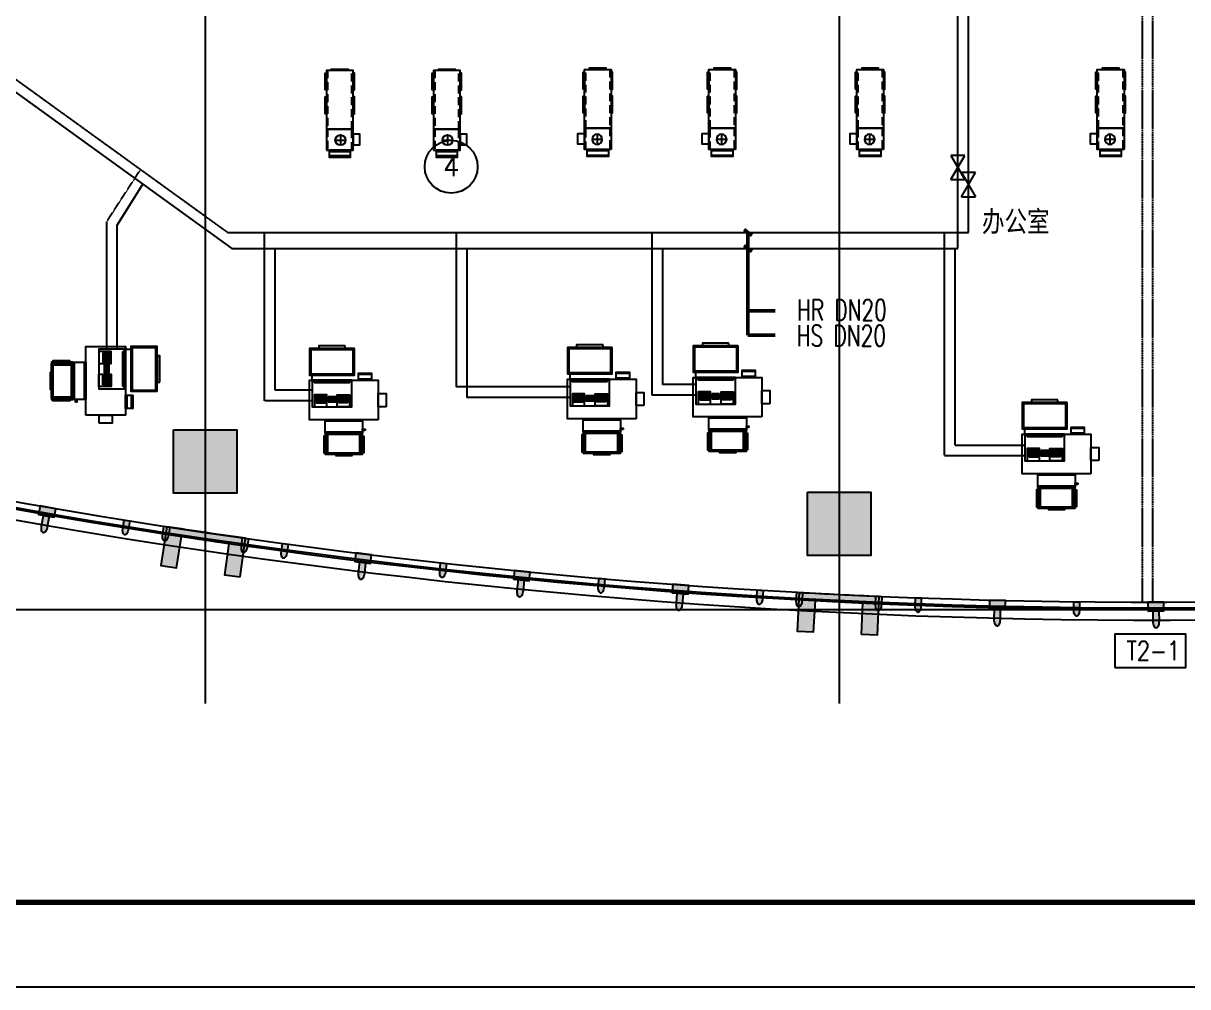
# Model space of a CAD drawing. Header units: inches. Extents: x -10386 to 73614, y -7144 to 52256.
# Drawn here: x 8554 to 30602, y -7144 to 11104 of the extents above; entities that cross this region are included whole.
import ezdxf
from ezdxf.enums import TextEntityAlignment as Align

# ---------------------------------------------------------------- set-up
doc = ezdxf.new("R2010")
doc.units = ezdxf.units.IN
doc.header["$MEASUREMENT"] = 0
for name, pattern in [('C-1205-1217-T2 PLAN$0$DASHDOT1', [0.6, 0.4, -0.1, 0, -0.1]), ('DASH2', [0.6, 0.5, -0.1]), ('DASHED', [0.75, 0.5, -0.25]), ('HIDDEN', [0.375, 0.25, -0.125])]:
    doc.linetypes.add(name, pattern=pattern)
for name, color, linetype, lineweight in [('0M-P-CHH-FIT', 70, 'Continuous', 25), ('暖通-空调-冷凝水管', 140, 'DASH2', 50), ('暖通-空调-热水供水管', 1, 'Continuous', 25), ('暖通-空调-热水回水管', 1, 'DASHED', 25)]:
    doc.layers.add(name, color=color, linetype=linetype, lineweight=lineweight)
for name, color, linetype in [('arch', 8, 'Continuous'), ('TITLE_BLOCK_A1$0$TITLE', 7, 'Continuous'), ('暖-设备-VAV', 6, 'Continuous')]:
    doc.layers.add(name, color=color, linetype=linetype)
doc.layers.add('Viewpoint', color=8, linetype='Continuous', plot=False)
doc.styles.add('C-1205-1217-T2 PLAN$0$ROMANS', font='romans.shx')
doc.styles.add('C-1205-1217-T2 PLAN$0$SA-RS-HZ45', font='sa-rs.shx', dxfattribs={"height": 450, "bigfont": 'sa-hz.shx'})
doc.styles.add('HZF', font='ROMANS2.shx', dxfattribs={"width": 0.7, "bigfont": 'HZDF2.shx'})
doc.styles.add('ROMANS', font='romans.shx')

# ---------------------------------------------------------------- blocks, each defined once
blk = doc.blocks.new('A$C0FBF0051')
at = {"layer": '暖-设备-VAV', "ltscale": 600}
h = blk.add_hatch(dxfattribs=at)
h.set_pattern_fill('ANSI37', color=9, scale=100, style=0)
h.set_pattern_definition([(45, (3695250.5, -605371.5), (-8.838834765, 8.838834765), []), (135, (3695250.5, -605371.5), (-8.838834765, -8.838834765), [])])
h.paths.add_polyline_path([(-555, 1600), (104, 1600), (104, 2000), (-555, 2000)])
h.paths.add_polyline_path([(-529, 1975), (79, 1975), (79, 1625), (-529, 1625)], flags=16)
h = blk.add_hatch(dxfattribs=at)
h.set_pattern_fill('ANSI37', color=9, scale=100, style=0)
h.set_pattern_definition([(45, (3724282.349, -592149.306), (-8.838834765, 8.838834765), []), (135, (3724282.349, -592149.306), (-8.838834765, -8.838834765), [])])
h.paths.add_polyline_path([(-425, 0), (425, 0), (425, 500), (-425, 500)])
h.paths.add_polyline_path([(-400, 25), (400, 25), (400, 475), (-400, 475)], flags=16)
for p, q in [((-555, 1600), (-555, 2000)), ((-555, 2000), (104, 2000)), ((104, 1600), (104, 2000)), ((-529, 1975), (-529, 1625)), ((79, 1975), (-529, 1975)), ((79, 1975), (79, 1625)), ((104, 1600), (-555, 1600)), ((-529, 1625), (79, 1625)), ((375, 600), (375, 500))]:
    blk.add_line(p, q, dxfattribs=at)
at = {"layer": '暖-设备-VAV', "color": 9, "ltscale": 600}
for p, q in [((-131, 1012), (-301, 1012)), ((-131, 996), (-301, 996)), ((-131, 981), (-301, 981)), ((-131, 965), (-301, 965)), ((-131, 950), (-301, 950)), ((-131, 935), (-301, 935)), ((-131, 919), (-301, 919)), ((-101, 971), (-74, 971)), ((-74, 946), (-101, 946)), ((74, 1006), (-74, 1006)), ((-74, 1006), (-74, 911)), ((-74, 981), (74, 981)), ((74, 958), (-74, 958)), ((-74, 936), (74, 936)), ((-74, 911), (74, 911)), ((74, 1006), (74, 911)), ((74, 971), (100, 971)), ((100, 946), (74, 946)), ((131, 1012), (301, 1012)), ((131, 996), (301, 996)), ((131, 981), (301, 981)), ((131, 965), (301, 965)), ((131, 950), (301, 950)), ((131, 935), (301, 935)), ((131, 919), (301, 919))]:
    blk.add_line(p, q, dxfattribs=at)
at = {"layer": '暖-设备-VAV', "ltscale": 600}
for points in [[(-580, 1600), (129, 1600), (129, 2000), (-580, 2000)], [(-555, 1600), (104, 1600), (104, 2000), (-555, 2000)], [(-65, 2025), (-385, 2025), (-385, 2000), (-65, 2000)], [(-580, 1975), (-580, 1655), (-605, 1655), (-605, 1975)], [(-630, 1550), (-580, 1550), (-580, 1525), (-630, 1525)], [(-580, 1600), (129, 1600), (129, 1350), (-580, 1350)], [(-875, 1350), (425, 1350), (425, 600), (-875, 600)], [(-375, 600), (375, 600), (375, 1104), (-375, 1104)], [(-332, 1104), (-101, 1104), (-101, 873), (-332, 873)], [(331, 1104), (100, 1104), (100, 873), (331, 873)], [(-1025, 1100), (-875, 1100), (-875, 850), (-1025, 850)], [(-499, 600), (-499, 464), (-750, 464), (-750, 600)], [(-499, 575), (-750, 575), (-750, 600), (-499, 600)], [(-499, 464), (-750, 464), (-750, 489), (-499, 489)], [(-425, 0), (425, 0), (425, 500), (-425, 500)], [(-400, 25), (400, 25), (400, 475), (-400, 475)], [(-250, -50), (250, -50), (250, 0), (-250, 0)]]:
    blk.add_lwpolyline(points, close=True, dxfattribs=at)
at = {"layer": '暖-设备-VAV', "color": 9, "ltscale": 600}
for points in [[(129, 1975), (129, 1655), (154, 1655), (154, 1975)], [(129, 1575), (-580, 1575), (-580, 1600), (129, 1600)], [(129, 1350), (-580, 1350), (-580, 1375), (129, 1375)], [(-301, 1027), (-131, 1027), (-131, 904), (-301, 904)], [(301, 1027), (131, 1027), (131, 904), (301, 904)], [(375, 600), (-375, 600), (-375, 625), (375, 625)], [(325, 625), (-325, 625), (-325, 650), (325, 650)]]:
    blk.add_lwpolyline(points, close=True, dxfattribs=at)
blk = doc.blocks.new('A$C1B2B0464')
for p, q in [((-193, 266), (-386, 266)), ((-290, 363), (-290, 170))]:
    blk.add_line(p, q)
blk.add_circle((-290, 266), 96.8)
at = {"layer": '暖-设备-VAV', "ltscale": 600}
for points in [[(-616, 77), (-480, 77), (-480, 480), (-616, 480)], [(-480, 532), (-480, 25), (-80, 25), (-80, 532)], [(-80, 532), (-80, 25), (-80, 25), (-80, 532)], [(-80, 532), (-80, 25), (1030, 25), (1030, 532)], [(529, 532), (209, 532), (209, 557), (529, 557)], [(980, 532), (660, 532), (660, 557), (980, 557)], [(1030, 118), (1030, 438), (1055, 438), (1055, 118)], [(-380, 25), (-380, -101), (-180, -101), (-180, 25)], [(529, 25), (209, 25), (209, 0), (529, 0)], [(980, 25), (660, 25), (660, 0), (980, 0)]]:
    blk.add_lwpolyline(points, close=True, dxfattribs=at)
at = {"layer": '暖-设备-VAV', "color": 1, "ltscale": 600}
for points in [[(-591, 77), (-591, 480), (-616, 480), (-616, 77)], [(-480, 77), (-480, 480), (-505, 480), (-505, 77)]]:
    blk.add_lwpolyline(points, close=True, dxfattribs=at)
at = {"layer": '暖-设备-VAV', "color": 1, "linetype": 'HIDDEN', "ltscale": 600}
for points in [[(-480, 507), (-480, 50), (-80, 50), (-80, 507)], [(-80, 507), (-80, 50), (-80, 50), (-80, 507)], [(-80, 507), (-80, 50), (1030, 50), (1030, 507)]]:
    blk.add_lwpolyline(points, close=True, dxfattribs=at)

msp = doc.modelspace()

# ---------------------------------------------------------------- hatches: boundary and pattern name
at = {"layer": 'arch'}
for points in [[(11400, 3402.2), (12600, 3402.2), (12600, 2202.2), (11400, 2202.2)], [(23400, 2221.8), (24600, 2221.8), (24600, 1021.8), (23400, 1021.8)], [(9166.9, 1909.3), (8871.8, 1962.4), (8842.6, 1800), (9137.7, 1746.9)], [(15149.4, 1037.2), (14851.6, 1072.1), (14832.4, 908.3), (15130.1, 873.3)], [(18153.6, 706.7), (17855.9, 741.7), (17836.6, 577.8), (18134.4, 542.8)], [(21153.5, 456.2), (20854.6, 480.3), (20841.4, 315.8), (21140.2, 291.8)], [(27151.2, 173.6), (26851.5, 179.4), (26848.3, 14.5), (27148, 8.6)], [(30147.9, 142.6), (29848.1, 137.5), (29850.9, -27.5), (30150.7, -22.4)]]:
    msp.add_hatch(color=256, dxfattribs=at).paths.add_polyline_path(points)
h = msp.add_hatch(color=256, dxfattribs=at)
edge = h.paths.add_edge_path()
edge.add_arc((8740.7, 1612.5), 272.1, 339.2718, 349.80693, ccw=False)
edge.add_arc((8843.2, 1573.7), 162.6, 325.62783, 339.2718, ccw=False)
edge.add_arc((8904.4, 1531.8), 88.4, 302.50053, 325.62783, ccw=False)
edge.add_arc((8937.5, 1479.9), 26.8, 259.80693, 302.50053, ccw=False)
edge.add_arc((8937.5, 1479.9), 26.8, 217.11333, 259.80693, ccw=False)
edge.add_arc((8986.6, 1517.1), 88.4, 193.98604, 217.11333, ccw=False)
edge.add_arc((9058.6, 1535), 162.6, 180.34207, 193.98604, ccw=False)
edge.add_arc((9168.1, 1535.6), 272.1, 169.80693, 180.34207, ccw=False)
edge.add_line((8900.3, 1583.8), (8940.5, 1807.7))
edge.add_line((8940.5, 1807.7), (9048.8, 1788.2))
edge.add_line((9048.8, 1788.2), (9008.5, 1564.3))
h = msp.add_hatch(color=256, dxfattribs=at)
edge = h.paths.add_edge_path()
edge.add_arc((10278.8, 1571.9), 272.1, -19.95965, -9.42452, ccw=False)
edge.add_arc((10381.8, 1534.5), 162.6, 326.39638, 340.04035, ccw=False)
edge.add_arc((10443.6, 1493.5), 88.4, 303.26908, 326.39638, ccw=False)
edge.add_arc((10477.4, 1442), 26.8, 260.57548, 303.26908, ccw=False)
edge.add_arc((10477.4, 1442), 26.8, 217.88189, 260.57548, ccw=False)
edge.add_arc((10526, 1479.8), 88.4, 194.75459, 217.88189, ccw=False)
edge.add_arc((10597.7, 1498.7), 162.6, 181.11062, 194.75459, ccw=False)
edge.add_arc((10707.3, 1500.8), 272.1, 170.57548, 181.11062, ccw=False)
edge.add_line((10438.8, 1545.4), (10463.8, 1695.8))
edge.add_line((10463.8, 1695.8), (10572.3, 1677.8))
edge.add_line((10572.3, 1677.8), (10547.3, 1527.4))
h = msp.add_hatch(color=256, dxfattribs=at)
edge = h.paths.add_edge_path()
edge.add_line((12658.2, 616.7), (12761.5, 1349.4))
edge.add_arc((30000, 123600), 123460, 261.274579, 261.973673, ccw=False)
edge.add_line((11271.2, 1568.8), (11158.9, 837.4))
edge.add_line((11158.9, 837.4), (11455.5, 791.9))
edge.add_line((11455.5, 791.9), (11546.5, 1385.3))
edge.add_arc((30000, 123600), 123600, 261.413646, 261.834605)
edge.add_line((12445, 1253), (12361.1, 658.5))
edge.add_line((12361.1, 658.5), (12658.2, 616.7))
h = msp.add_hatch(color=256, dxfattribs=at)
edge = h.paths.add_edge_path()
edge.add_arc((11033.4, 1451), 272.1, -19.26056, -8.72542, ccw=False)
edge.add_arc((11136.9, 1414.9), 162.6, 327.09547, 340.73944, ccw=False)
edge.add_arc((11199.1, 1374.6), 88.4, 303.96818, 327.09547, ccw=False)
edge.add_arc((11233.5, 1323.5), 26.8, 261.27458, 303.96818, ccw=False)
edge.add_arc((11233.5, 1323.5), 26.8, 218.58098, 261.27458, ccw=False)
edge.add_arc((11281.7, 1362), 88.4, 195.45369, 218.58098, ccw=False)
edge.add_arc((11353.2, 1381.7), 162.6, 181.80972, 195.45369, ccw=False)
edge.add_arc((11462.7, 1385.2), 272.1, 171.27458, 181.80972, ccw=False)
edge.add_line((11193.7, 1426.5), (11216.8, 1577.2))
edge.add_line((11216.8, 1577.2), (11325.6, 1560.5))
edge.add_line((11325.6, 1560.5), (11302.4, 1409.8))
h = msp.add_hatch(color=256, dxfattribs=at)
edge = h.paths.add_edge_path()
edge.add_arc((12525.2, 1228.7), 272.1, -18.56146, -8.02633, ccw=False)
edge.add_arc((12629.1, 1193.8), 162.6, 327.79457, 341.43854, ccw=False)
edge.add_arc((12691.8, 1154.3), 88.4, 304.66727, 327.79457, ccw=False)
edge.add_arc((12726.9, 1103.7), 26.8, 261.97367, 304.66727, ccw=False)
edge.add_arc((12726.9, 1103.7), 26.8, 219.28008, 261.97367, ccw=False)
edge.add_arc((12774.6, 1142.7), 88.4, 196.15278, 219.28008, ccw=False)
edge.add_arc((12845.8, 1163.3), 162.6, 182.50881, 196.15278, ccw=False)
edge.add_arc((12955.2, 1168.1), 272.1, 171.97367, 182.50881, ccw=False)
edge.add_line((12685.8, 1206.1), (12707.1, 1357.1))
edge.add_line((12707.1, 1357.1), (12816, 1341.7))
edge.add_line((12816, 1341.7), (12794.7, 1190.7))
h = msp.add_hatch(color=256, dxfattribs=at)
edge = h.paths.add_edge_path()
edge.add_arc((13279.2, 1122.1), 272.1, -17.86237, -7.32723, ccw=False)
edge.add_arc((13383.5, 1088.5), 162.6, 328.49366, 342.13763, ccw=False)
edge.add_arc((13446.7, 1049.7), 88.4, 305.36636, 328.49366, ccw=False)
edge.add_arc((13482.4, 999.5), 26.8, 262.67277, 305.36636, ccw=False)
edge.add_arc((13482.4, 999.5), 26.8, 219.97917, 262.67277, ccw=False)
edge.add_arc((13529.6, 1039.1), 88.4, 196.85187, 219.97917, ccw=False)
edge.add_arc((13600.5, 1060.6), 162.6, 183.2079, 196.85187, ccw=False)
edge.add_arc((13710, 1066.7), 272.1, 172.67277, 183.2079, ccw=False)
edge.add_line((13440, 1101.4), (13459.5, 1252.7))
edge.add_line((13459.5, 1252.7), (13568.6, 1238.6))
edge.add_line((13568.6, 1238.6), (13549.1, 1087.4))
h = msp.add_hatch(color=256, dxfattribs=at)
edge = h.paths.add_edge_path()
edge.add_arc((14742.1, 714.9), 272.1, 342.76727, 353.3024, ccw=False)
edge.add_arc((14846.7, 682.4), 162.6, 329.1233, 342.76727, ccw=False)
edge.add_arc((14910.4, 644.4), 88.4, 305.996, 329.1233, ccw=False)
edge.add_arc((14946.6, 594.5), 26.8, 263.3024, 305.996, ccw=False)
edge.add_arc((14946.6, 594.5), 26.8, 220.60881, 263.3024, ccw=False)
edge.add_arc((14993.3, 634.6), 88.4, 197.48151, 220.60881, ccw=False)
edge.add_arc((15064.1, 656.9), 162.6, 183.83754, 197.48151, ccw=False)
edge.add_arc((15173.4, 664.2), 272.1, 173.3024, 183.83754, ccw=False)
edge.add_line((14903.1, 696), (14929.6, 921.9))
edge.add_line((14929.6, 921.9), (15038.9, 909.1))
edge.add_line((15038.9, 909.1), (15012.3, 683.1))
h = msp.add_hatch(color=256, dxfattribs=at)
edge = h.paths.add_edge_path()
edge.add_arc((16279.6, 749.8), 272.1, -16.46418, -5.92904, ccw=False)
edge.add_arc((16384.7, 718.8), 162.6, 329.89185, 343.53582, ccw=False)
edge.add_arc((16448.9, 681.6), 88.4, 306.76455, 329.89185, ccw=False)
edge.add_arc((16485.7, 632.2), 26.8, 264.07096, 306.76455, ccw=False)
edge.add_arc((16485.7, 632.2), 26.8, 221.37736, 264.07096, ccw=False)
edge.add_arc((16532, 672.9), 88.4, 198.25006, 221.37736, ccw=False)
edge.add_arc((16602.4, 696.1), 162.6, 184.60609, 198.25006, ccw=False)
edge.add_arc((16711.6, 704.9), 272.1, 174.07096, 184.60609, ccw=False)
edge.add_line((16440.9, 733.1), (16456.7, 884.7))
edge.add_line((16456.7, 884.7), (16566.1, 873.4))
edge.add_line((16566.1, 873.4), (16550.3, 721.7))
h = msp.add_hatch(color=256, dxfattribs=at)
edge = h.paths.add_edge_path()
edge.add_arc((17746.3, 384.4), 272.1, 342.76727, 353.3024, ccw=False)
edge.add_arc((17851, 351.9), 162.6, 329.1233, 342.76727, ccw=False)
edge.add_arc((17914.6, 313.9), 88.4, 305.996, 329.1233, ccw=False)
edge.add_arc((17950.8, 264.1), 26.8, 263.3024, 305.996, ccw=False)
edge.add_arc((17950.8, 264.1), 26.8, 220.60881, 263.3024, ccw=False)
edge.add_arc((17997.6, 304.2), 88.4, 197.48151, 220.60881, ccw=False)
edge.add_arc((18068.3, 326.4), 162.6, 183.83754, 197.48151, ccw=False)
edge.add_arc((18177.6, 333.8), 272.1, 173.3024, 183.83754, ccw=False)
edge.add_line((17907.3, 365.5), (17933.9, 591.4))
edge.add_line((17933.9, 591.4), (18043.1, 578.6))
edge.add_line((18043.1, 578.6), (18016.6, 352.7))
h = msp.add_hatch(color=256, dxfattribs=at)
edge = h.paths.add_edge_path()
edge.add_arc((19279.9, 454.4), 272.1, -15.76509, -5.22995, ccw=False)
edge.add_arc((19385.3, 424.6), 162.6, 330.59094, 344.23491, ccw=False)
edge.add_arc((19449.9, 388.2), 88.4, 307.46365, 330.59094, ccw=False)
edge.add_arc((19487.4, 339.3), 26.8, 264.77005, 307.46365, ccw=False)
edge.add_arc((19487.4, 339.3), 26.8, 222.07645, 264.77005, ccw=False)
edge.add_arc((19533.1, 380.6), 88.4, 198.94916, 222.07645, ccw=False)
edge.add_arc((19603.3, 404.7), 162.6, 185.30519, 198.94916, ccw=False)
edge.add_arc((19712.4, 414.8), 272.1, 174.77005, 185.30519, ccw=False)
edge.add_line((19441.4, 439.6), (19455.3, 591.5))
edge.add_line((19455.3, 591.5), (19564.8, 581.4))
edge.add_line((19564.8, 581.4), (19550.9, 429.6))
h = msp.add_hatch(color=256, dxfattribs=at)
edge = h.paths.add_edge_path()
edge.add_arc((20758.2, 119.3), 272.1, 344.86455, 355.39969, ccw=False)
edge.add_arc((20864, 90.7), 162.6, 331.22058, 344.86455, ccw=False)
edge.add_arc((20929, 55), 88.4, 308.09328, 331.22058, ccw=False)
edge.add_arc((20967, 6.5), 26.8, 265.39969, 308.09328, ccw=False)
edge.add_arc((20967, 6.5), 26.8, 222.70609, 265.39969, ccw=False)
edge.add_arc((21012.3, 48.3), 88.4, 199.57879, 222.70609, ccw=False)
edge.add_arc((21082.1, 73.1), 162.6, 185.93482, 199.57879, ccw=False)
edge.add_arc((21191.1, 84.4), 272.1, 175.39969, 185.93482, ccw=False)
edge.add_line((20919.8, 106.3), (20938.1, 333))
edge.add_line((20938.1, 333), (21047.7, 324.2))
edge.add_line((21047.7, 324.2), (21029.5, 97.4))
h = msp.add_hatch(color=256, dxfattribs=at)
edge = h.paths.add_edge_path()
edge.add_arc((22280.5, 229.9), 272.1, -14.3669, -3.83176, ccw=False)
edge.add_arc((22386.7, 202.7), 162.6, 331.98913, 345.6331, ccw=False)
edge.add_arc((22452.1, 167.9), 88.4, 308.86184, 331.98913, ccw=False)
edge.add_arc((22490.8, 119.9), 26.8, 266.16824, 308.86184, ccw=False)
edge.add_arc((22490.8, 119.9), 26.8, 223.47464, 266.16824, ccw=False)
edge.add_arc((22535.5, 162.3), 88.4, 200.34735, 223.47464, ccw=False)
edge.add_arc((22605, 188.1), 162.6, 186.70338, 200.34735, ccw=False)
edge.add_arc((22713.8, 200.9), 272.1, 176.16824, 186.70338, ccw=False)
edge.add_line((22442.3, 219.1), (22452.5, 371.2))
edge.add_line((22452.5, 371.2), (22562.2, 363.9))
edge.add_line((22562.2, 363.9), (22552, 211.7))
h = msp.add_hatch(color=256, dxfattribs=at)
edge = h.paths.add_edge_path()
edge.add_arc((23028, 184.1), 272.1, -13.6678, -3.13267, ccw=False)
edge.add_arc((23134.5, 158.2), 162.6, 332.68823, 346.3322, ccw=False)
edge.add_arc((23200.3, 124.2), 88.4, 309.56093, 332.68823, ccw=False)
edge.add_arc((23239.6, 76.7), 26.8, 266.86733, 309.56093, ccw=False)
edge.add_arc((23239.6, 76.7), 26.8, 224.17374, 266.86733, ccw=False)
edge.add_arc((23283.8, 119.6), 88.4, 201.04644, 224.17374, ccw=False)
edge.add_arc((23353, 146.2), 162.6, 187.40247, 201.04644, ccw=False)
edge.add_arc((23461.6, 160.4), 272.1, 176.86733, 187.40247, ccw=False)
edge.add_line((23189.9, 175.2), (23198.2, 327.5))
edge.add_line((23198.2, 327.5), (23308.1, 321.5))
edge.add_line((23308.1, 321.5), (23299.7, 169.2))
h = msp.add_hatch(color=256, dxfattribs=at)
edge = h.paths.add_edge_path()
edge.add_line((24423, -475.1), (24448.5, 124.7))
edge.add_arc((30000, 123600), 123600, 267.0064, 267.425702, ccw=False)
edge.add_line((23545.1, 168.7), (23512.3, -430.8))
edge.add_line((23512.3, -430.8), (23212.7, -414.4))
edge.add_line((23212.7, -414.4), (23253.1, 324.5))
edge.add_arc((30000, 123600), 123460, 266.867333, 267.56477)
edge.add_line((24754.2, 251.5), (24722.7, -487.8))
edge.add_line((24722.7, -487.8), (24423, -475.1))
h = msp.add_hatch(color=256, dxfattribs=at)
edge = h.paths.add_edge_path()
edge.add_arc((24530.8, 108.4), 272.1, -12.97037, -2.43523, ccw=False)
edge.add_arc((24637.5, 83.8), 162.6, 333.38566, 347.02963, ccw=False)
edge.add_arc((24703.8, 50.6), 88.4, 310.25837, 333.38566, ccw=False)
edge.add_arc((24743.6, 3.5), 26.8, 267.56477, 310.25837, ccw=False)
edge.add_arc((24743.6, 3.5), 26.8, 224.87117, 267.56477, ccw=False)
edge.add_arc((24787.3, 47), 88.4, 201.74388, 224.87117, ccw=False)
edge.add_arc((24856.2, 74.5), 162.6, 188.09991, 201.74388, ccw=False)
edge.add_arc((24964.7, 89.9), 272.1, 177.56477, 188.09991, ccw=False)
edge.add_line((24692.8, 101.5), (24699.2, 253.8))
edge.add_line((24699.2, 253.8), (24809.1, 249.2))
edge.add_line((24809.1, 249.2), (24802.7, 96.8))
h = msp.add_hatch(color=256, dxfattribs=at)
edge = h.paths.add_edge_path()
edge.add_arc((25281.7, 76.1), 272.1, -12.27459, -1.73945, ccw=False)
edge.add_arc((25388.7, 52.8), 162.6, 334.08144, 347.72541, ccw=False)
edge.add_arc((25455.4, 20.4), 88.4, 310.95415, 334.08144, ccw=False)
edge.add_arc((25495.8, -26.2), 26.8, 268.26055, 310.95415, ccw=False)
edge.add_arc((25495.8, -26.2), 26.8, 225.56695, 268.26055, ccw=False)
edge.add_arc((25538.9, 17.8), 88.4, 202.43966, 225.56695, ccw=False)
edge.add_arc((25607.5, 46.1), 162.6, 188.79569, 202.43966, ccw=False)
edge.add_arc((25715.8, 62.9), 272.1, 178.26055, 188.79569, ccw=False)
edge.add_line((25443.7, 71.2), (25448.4, 223.6))
edge.add_line((25448.4, 223.6), (25558.3, 220.2))
edge.add_line((25558.3, 220.2), (25553.7, 67.8))
h = msp.add_hatch(color=256, dxfattribs=at)
edge = h.paths.add_edge_path()
edge.add_arc((26777.2, -186.8), 272.1, 348.35173, 358.88687, ccw=False)
edge.add_arc((26884.5, -208.9), 162.6, 334.70776, 348.35173, ccw=False)
edge.add_arc((26951.6, -240.6), 88.4, 311.58047, 334.70776, ccw=False)
edge.add_arc((26992.4, -286.7), 26.8, 268.88687, 311.58047, ccw=False)
edge.add_arc((26992.4, -286.7), 26.8, 226.19327, 268.88687, ccw=False)
edge.add_arc((27035.1, -242.2), 88.4, 203.06598, 226.19327, ccw=False)
edge.add_arc((27103.3, -213.2), 162.6, 189.42201, 203.06598, ccw=False)
edge.add_arc((27211.4, -195.2), 272.1, 178.88687, 189.42201, ccw=False)
edge.add_line((26939.3, -189.9), (26943.7, 37.5))
edge.add_line((26943.7, 37.5), (27053.7, 35.4))
edge.add_line((27053.7, 35.4), (27049.3, -192.1))
h = msp.add_hatch(color=256, dxfattribs=at)
edge = h.paths.add_edge_path()
edge.add_arc((28282.6, -2.1), 272.1, -10.88303, -0.34789, ccw=False)
edge.add_arc((28390.2, -22.8), 162.6, 335.473, 349.11697, ccw=False)
edge.add_arc((28457.7, -53.5), 88.4, 312.34571, 335.473, ccw=False)
edge.add_arc((28499.2, -99.1), 26.8, 269.65211, 312.34571, ccw=False)
edge.add_arc((28499.2, -99.1), 26.8, 226.95851, 269.65211, ccw=False)
edge.add_arc((28541.2, -54.1), 88.4, 203.83122, 226.95851, ccw=False)
edge.add_arc((28609, -24.1), 162.6, 190.18725, 203.83122, ccw=False)
edge.add_arc((28716.9, -4.7), 272.1, 179.65211, 190.18725, ccw=False)
edge.add_line((28444.7, -3.1), (28445.7, 149.4))
edge.add_line((28445.7, 149.4), (28555.7, 148.8))
edge.add_line((28555.7, 148.8), (28554.7, -3.7))
h = msp.add_hatch(color=256, dxfattribs=at)
edge = h.paths.add_edge_path()
edge.add_arc((29787.2, -231.2), 272.1, 350.43907, 360.97421, ccw=False)
edge.add_arc((29895.3, -249.4), 162.6, 336.7951, 350.43907, ccw=False)
edge.add_arc((29963.4, -278.6), 88.4, 313.66781, 336.7951, ccw=False)
edge.add_arc((30006, -323.1), 26.8, 270.97421, 313.66781, ccw=False)
edge.add_arc((30006, -323.1), 26.8, 228.28061, 270.97421, ccw=False)
edge.add_arc((30047, -277.1), 88.4, 205.15332, 228.28061, ccw=False)
edge.add_arc((30114.1, -245.6), 162.6, 191.50935, 205.15332, ccw=False)
edge.add_arc((30221.5, -223.8), 272.1, 180.97421, 191.50935, ccw=False)
edge.add_line((29949.4, -228.4), (29945.5, -0.9))
edge.add_line((29945.5, -0.9), (30055.5, 0.9))
edge.add_line((30055.5, 0.9), (30059.3, -226.5))

# ---------------------------------------------------------------- linework, layer by layer
at = {"layer": '0M-P-CHH-FIT'}
for p, q in [((26118.7, 8144.6), (26381.9, 8600.6)), ((26118.7, 8600.6), (26381.9, 8144.6)), ((26381.9, 8600.6), (26118.7, 8600.6)), ((26250.3, 8372.5), (26250.3, 8372.6)), ((26318.7, 7819.3), (26581.9, 8275.3)), ((26318.7, 8275.3), (26581.9, 7819.3)), ((26581.9, 8275.3), (26318.7, 8275.3)), ((26118.7, 8144.6), (26381.9, 8144.6)), ((26450.3, 8047.3), (26450.3, 8047.3)), ((26318.7, 7819.3), (26581.9, 7819.3))]:
    msp.add_line(p, q, dxfattribs=at)
at = {"layer": 'arch', "linetype": 'C-1205-1217-T2 PLAN$0$DASHDOT1', "ltscale": 2}
for p, q in [((29744.5, 140), (29744.5, 12287.5)), ((29944.5, 140), (29944.5, 12287.5))]:
    msp.add_line(p, q, dxfattribs=at)
at = {"layer": 'arch', "ltscale": 0.02}
for points in [[(12000, 48856.2), (12000, -1780)], [(24000, 48856.2), (24000, -1780)], [(-4918.1, 0), (61637.1, 0)]]:
    msp.add_lwpolyline(points, dxfattribs=at)
at = {"layer": 'arch'}
for points in [[(48110, 43588.2, 0.0892167), (4300, 42223.1), (4300, 37714.5, 0.0074119), (821.7, 37125.1, 0.0691966), (821.7, 7594.9, 0.0074119), (4300, 7005.5), (4300, 2496.9, 0.0892167), (48110, 1131.8), (48110, 8416.6, 0.0191145), (56909.6, 10716.5, 0.1037494), (56909.6, 34003.5, 0.0191145), (48110, 36303.4)], [(48110, 43588.2, 0.0892167), (4300, 42223.1), (4300, 37714.5, 0.0074119), (821.7, 37125.1, 0.0691966), (821.7, 7594.9, 0.0074119), (4300, 7005.5), (4300, 2496.9, 0.0892167), (48110, 1131.8), (48110, 8416.6, 0.0191145), (56909.6, 10716.5, 0.1037494), (56909.6, 34003.5, 0.0191145), (48110, 36303.4)], [(47910, 43415.5, 0.0885346), (4500, 42060.9), (4500, 37542.8, 0.0074691), (1000, 36954.5, 0.0685189), (1000, 7765.5, 0.0074691), (4500, 7177.2), (4500, 2659.1, 0.0885346), (47910, 1304.5), (47910, 8577.3, 0.0192029), (56738, 10873.6, 0.1026894), (56738, 33846.4, 0.0192029), (47910, 36142.7)], [(47910, 43415.5, 0.0885346), (4500, 42060.9), (4500, 37542.8, 0.0074691), (1000, 36954.5, 0.0685189), (1000, 7765.5, 0.0074691), (4500, 7177.2), (4500, 2659.1, 0.0885346), (47910, 1304.5), (47910, 8577.3, 0.0192029), (56738, 10873.6, 0.1026894), (56738, 33846.4, 0.0192029), (47910, 36142.7)], [(47880, 43389.6, 0.0884322), (4530, 42036.6), (4530, 37517, 0.0074776), (1026.8, 36928.9, 0.068417), (1026.8, 7791.1, 0.0074776), (4530, 7203), (4530, 2683.4, 0.0884322), (47880, 1330.4), (47880, 8601.4, 0.0192161), (56712.3, 10897.2, 0.1025298), (56712.3, 33822.8, 0.0192161), (47880, 36118.6)], [(47770, 43294.5, 0.088056), (4640, 41947.3), (4640, 37422.5, 0.0075089), (1124.9, 36835.1, 0.0680427), (1124.9, 7884.9, 0.0075089), (4640, 7297.5), (4640, 2772.7, 0.088056), (47770, 1425.5), (47770, 8690, 0.0192645), (56617.8, 10983.6, 0.1019431), (56617.8, 33736.4, 0.0192645), (47770, 36030)], [(9008.5, 1564.3, -0.0460006), (8995.2, 1516.2, -0.0596035), (8977.4, 1481.9, -0.1012558), (8951.9, 1457.3, -0.1884712), (8932.7, 1453.5, -0.1884712), (8916.1, 1463.7, -0.1012558), (8900.8, 1495.7, -0.0596035), (8896, 1534, -0.0460006), (8900.3, 1583.8), (8936.1, 1783.2), (9044.4, 1763.7)], [(10547.3, 1527.4, -0.0460006), (10534.6, 1479, -0.0596035), (10517.2, 1444.6, -0.1012558), (10492.1, 1419.6, -0.1884712), (10473, 1415.5, -0.1884712), (10456.2, 1425.5, -0.1012558), (10440.5, 1457.3, -0.0596035), (10435.2, 1495.5, -0.0460006), (10438.8, 1545.4), (10463.8, 1695.8), (10572.3, 1677.8)], [(12658.2, 616.7), (12761.5, 1349.4, -0.0030504), (11271.2, 1568.8), (11158.9, 837.4), (11455.5, 791.9), (11546.5, 1385.3, 0.0018368), (12445, 1253), (12361.1, 658.5)], [(11302.4, 1409.8, -0.0460006), (11290.3, 1361.3, -0.0596035), (11273.4, 1326.6, -0.1012558), (11248.5, 1301.3, -0.1884712), (11229.5, 1297, -0.1884712), (11212.6, 1306.8, -0.1012558), (11196.5, 1338.4, -0.0596035), (11190.7, 1376.6, -0.0460006), (11193.7, 1426.5), (11216.8, 1577.2), (11325.6, 1560.5)], [(12794.7, 1190.7, -0.0460006), (12783.2, 1142.1, -0.0596035), (12766.6, 1107.2, -0.1012558), (12742.1, 1081.6, -0.1884712), (12723.1, 1077.1, -0.1884712), (12706.1, 1086.7, -0.1012558), (12689.6, 1118.1, -0.0596035), (12683.4, 1156.2, -0.0460006), (12685.8, 1206.1), (12707.1, 1357.1), (12816, 1341.7)], [(13549.1, 1087.4, -0.0460006), (13538.2, 1038.6, -0.0596035), (13522.1, 1003.5, -0.1012558), (13497.9, 977.6, -0.1884712), (13479, 972.9, -0.1884712), (13461.8, 982.3, -0.1012558), (13445, 1013.5, -0.0596035), (13438.2, 1051.5, -0.0460006), (13440, 1101.4), (13459.5, 1252.7), (13568.6, 1238.6)], [(15012.3, 683.1, -0.0460006), (15002, 634.3, -0.0596035), (14986.2, 599, -0.1012558), (14962.3, 572.8, -0.1884712), (14943.4, 567.9, -0.1884712), (14926.2, 577.1, -0.1012558), (14909, 608.1, -0.0596035), (14901.9, 646, -0.0460006), (14903.1, 696), (14926.7, 897.2), (15036, 884.3)], [(16550.3, 721.7, -0.0460006), (16540.6, 672.7, -0.0596035), (16525.3, 637.2, -0.1012558), (16501.8, 610.7, -0.1884712), (16483, 605.5, -0.1884712), (16465.6, 614.5, -0.1012558), (16448, 645.2, -0.0596035), (16440.3, 683.1, -0.0460006), (16440.9, 733.1), (16456.7, 884.7), (16566.1, 873.4)], [(18016.6, 352.7, -0.0460006), (18006.2, 303.8, -0.0596035), (17990.5, 268.5, -0.1012558), (17966.6, 242.4, -0.1884712), (17947.7, 237.4, -0.1884712), (17930.4, 246.6, -0.1012558), (17913.2, 277.6, -0.0596035), (17906.1, 315.5, -0.0460006), (17907.3, 365.5), (17931, 566.7), (18040.2, 553.9)], [(19550.9, 429.6, -0.0460006), (19541.8, 380.4, -0.0596035), (19527, 344.8, -0.1012558), (19503.7, 318, -0.1884712), (19485, 312.6, -0.1884712), (19467.5, 321.3, -0.1012558), (19449.5, 351.9, -0.0596035), (19441.4, 389.6, -0.0460006), (19441.4, 439.6), (19455.3, 591.5), (19564.8, 581.4)], [(21029.5, 97.4, -0.0460006), (21020.9, 48.2, -0.0596035), (21006.5, 12.4, -0.1012558), (20983.5, -14.6, -0.1884712), (20964.8, -20.2, -0.1884712), (20947.3, -11.7, -0.1012558), (20929, 18.6, -0.0596035), (20920.4, 56.3, -0.0460006), (20919.8, 106.3), (20936.1, 308.2), (21045.7, 299.4)], [(22552, 211.7, -0.0460006), (22544.1, 162.4, -0.0596035), (22530.2, 126.4, -0.1012558), (22507.6, 99.1, -0.1884712), (22489, 93.2, -0.1884712), (22471.3, 101.5, -0.1012558), (22452.6, 131.6, -0.0596035), (22443.5, 169.1, -0.0460006), (22442.3, 219.1), (22452.5, 371.2), (22562.2, 363.9)], [(23299.7, 169.2, -0.0460006), (23292.4, 119.8, -0.0596035), (23278.9, 83.6, -0.1012558), (23256.7, 56, -0.1884712), (23238.1, 49.9, -0.1884712), (23220.4, 58, -0.1012558), (23201.2, 87.9, -0.0596035), (23191.8, 125.3, -0.0460006), (23189.9, 175.2), (23198.2, 327.5), (23308.1, 321.5)], [(24423, -475.1), (24448.5, 124.7, -0.0018296), (23545.1, 168.7), (23512.3, -430.8), (23212.7, -414.4), (23253.1, 324.5, 0.0030432), (24754.2, 251.5), (24722.7, -487.8)], [(24802.7, 96.8, -0.0460006), (24796, 47.3, -0.0596035), (24782.9, 10.9, -0.1012558), (24761, -16.9, -0.1884712), (24742.5, -23.3, -0.1884712), (24724.6, -15.4, -0.1012558), (24705.2, 14.2, -0.0596035), (24695.2, 51.6, -0.0460006), (24692.8, 101.5), (24699.2, 253.8), (24809.1, 249.2)], [(25553.7, 67.8, -0.0460006), (25547.6, 18.2, -0.0596035), (25535, -18.3, -0.1012558), (25513.4, -46.4, -0.1884712), (25495, -53, -0.1884712), (25477, -45.3, -0.1012558), (25457.2, -15.9, -0.0596035), (25446.8, 21.3, -0.0460006), (25443.7, 71.2), (25448.4, 223.6), (25558.3, 220.2)], [(27049.3, -192.1, -0.0460006), (27043.7, -241.7, -0.0596035), (27031.5, -278.4, -0.1012558), (27010.2, -306.7, -0.1884712), (26991.9, -313.5, -0.1884712), (26973.9, -306, -0.1012558), (26953.7, -276.9, -0.0596035), (26942.9, -239.8, -0.0460006), (26939.3, -189.9), (26943.3, 12.6), (27053.2, 10.5)], [(28554.7, -3.7, -0.0460006), (28549.9, -53.5, -0.0596035), (28538.1, -90.2, -0.1012558), (28517.2, -118.9, -0.1884712), (28499, -125.9, -0.1884712), (28480.9, -118.7, -0.1012558), (28460.3, -89.8, -0.0596035), (28449, -52.8, -0.0460006), (28444.7, -3.1), (28445.7, 149.4), (28555.7, 148.8)], [(30059.3, -226.5, -0.0460006), (30055.6, -276.4, -0.0596035), (30044.7, -313.4, -0.1012558), (30024.5, -342.5, -0.1884712), (30006.4, -349.9, -0.1884712), (29988.1, -343.1, -0.1012558), (29966.9, -314.7, -0.0596035), (29954.8, -278.1, -0.0460006), (29949.4, -228.4), (29945.9, -25.8), (30055.9, -24)]]:
    msp.add_lwpolyline(points, format="xyb", close=True, dxfattribs=at)
for points in [[(11400, 3402.2), (12600, 3402.2), (12600, 2202.2), (11400, 2202.2)], [(23400, 2221.8), (24600, 2221.8), (24600, 1021.8), (23400, 1021.8)], [(9166.9, 1909.3), (8871.8, 1962.4), (8842.6, 1800), (9137.7, 1746.9)], [(15149.4, 1037.2), (14851.6, 1072.1), (14832.4, 908.3), (15130.1, 873.3)], [(18153.6, 706.7), (17855.9, 741.7), (17836.6, 577.8), (18134.4, 542.8)], [(21153.5, 456.2), (20854.6, 480.3), (20841.4, 315.8), (21140.2, 291.8)], [(27151.2, 173.6), (26851.5, 179.4), (26848.3, 14.5), (27148, 8.6)], [(30147.9, 142.6), (29848.1, 137.5), (29850.9, -27.5), (30150.7, -22.4)], [(29222.4, -1095.4), (30568.6, -1095.4), (30568.6, -465.4), (29222.4, -465.4)]]:
    msp.add_lwpolyline(points, close=True, dxfattribs=at)
msp.add_circle((16656.1, 8388.1), 500, dxfattribs=at)
at = {"layer": 'TITLE_BLOCK_A1$0$TITLE'}
msp.add_line((-10385.9, -7143.5), (73614.1, -7143.5), dxfattribs=at)
at = {"layer": 'TITLE_BLOCK_A1$0$TITLE', "const_width": 100}
msp.add_lwpolyline([(-6785.9, 50656.5), (-6785.9, -5543.5), (72114.1, -5543.5), (72114.1, 50656.5), (-6785.9, 50656.5)], dxfattribs=at)
at = {"layer": 'Viewpoint'}
msp.add_lwpolyline([(-6785.9, 50656.5), (-6785.9, -5543.5), (36614.1, -5543.5), (36614.1, -1543.5), (63614.1, -1543.5), (63614.1, 50656.5)], close=True, dxfattribs=at)
at = {"layer": '暖通-空调-冷凝水管', "color": 4, "linetype": 'ByBlock'}
for p, q in [((22201.8, 7197.7, 0), (22345.7, 7083.5, 0)), ((22273.8, 7140.6, 0), (22273.8, 5198.5, 0)), ((22201.8, 6897.7, 0), (22345.7, 6783.5, 0)), ((22273.8, 5656.3, 0), (22790.6, 5656.3, 0)), ((22273.8, 5198.5, 0), (22790.6, 5198.5, 0))]:
    msp.add_line(p, q, dxfattribs=at)
at = {"layer": '暖通-空调-热水供水管'}
for p, q in [((26250.3, 6840.6), (26250.3, 14801.5)), ((7210.2, 10664.5), (12502, 6840.6)), ((10333.2, 7281.5), (10819.6, 8056.3)), ((10333.2, 4933.3), (10333.2, 7281.5)), ((12502, 6840.6), (26250.3, 6840.6)), ((13321.9, 4153.8), (13321.9, 6840.6)), ((16949.5, 6840.6), (16949.5, 4018.9)), ((20658.1, 6840.6), (20658.1, 4259.5)), ((26199.7, 3115.1), (26199.7, 6840.6)), ((14023.9, 4153.8), (13321.9, 4153.8)), ((18906, 4018.9), (16949.5, 4018.9)), ((21289.8, 4059.5), (20458.1, 4059.5)), ((26199.7, 3115.1), (27518.5, 3115.1))]:
    msp.add_line(p, q, dxfattribs=at)
at = {"layer": '暖通-空调-热水回水管'}
for p, q in [((26450.3, 7140.6), (26450.3, 15001.5)), ((7510.2, 10694.5), (12428.3, 7140.6)), ((10133.2, 7346.2), (10774.7, 8335.5)), ((10133.2, 4933.3), (10133.2, 7346.2)), ((12428.3, 7140.6), (26450.3, 7140.6)), ((13121.9, 3953.8), (13121.9, 7140.6)), ((16749.5, 7140.6), (16749.5, 4218.9)), ((20458.1, 7140.6), (20458.1, 4059.5)), ((25999.7, 2915.1), (25999.7, 7140.6)), ((18906, 4218.9), (16749.5, 4218.9)), ((21289.8, 4259.5), (20658.1, 4259.5)), ((14023.9, 3953.8), (13121.9, 3953.8)), ((25999.7, 2915.1), (27518.5, 2915.1))]:
    msp.add_line(p, q, dxfattribs=at)

# ---------------------------------------------------------------- block references
at = {"layer": '暖-设备-VAV', "ltscale": 600, "extrusion": (0, 0, -1), "xscale": -1, "zscale": -1, "rotation": 270}
for p in [(-14823.9, 9181.7), (-16851.1, 9181.7)]:
    msp.add_blockref('A$C1B2B0464', p, dxfattribs=at)
at = {"layer": '暖-设备-VAV', "ltscale": 600, "extrusion": (0, 0, -1), "zscale": -1, "rotation": 90}
for p in [(-19153.3, 9196), (-21510.1, 9196), (-24312, 9196), (-28864.6, 9196)]:
    msp.add_blockref('A$C1B2B0464', p, dxfattribs=at)
at = {"layer": '暖-设备-VAV', "ltscale": 600}
for p, rotation in [((11089.3, 4558.3), 90), ((14398.9, 4942), 180), ((19281, 4961.8), 180), ((21664.8, 4997.1), 180), ((27893.5, 3920.4), 180)]:
    msp.add_blockref('A$C0FBF0051', p, dxfattribs=dict(at, rotation=rotation))

# ---------------------------------------------------------------- texts
at = {"layer": 'arch', "style": 'C-1205-1217-T2 PLAN$0$ROMANS'}
msp.add_text('4', height=360, dxfattribs=at).set_placement((16656.1, 8388.1), align=Align.MIDDLE)
at = {"layer": 'arch', "style": 'C-1205-1217-T2 PLAN$0$SA-RS-HZ45'}
msp.add_text('办公室', height=450, dxfattribs=at).set_placement((26705.9, 7111.2, 263.6))
at = {"layer": 'arch', "style": 'ROMANS', "width": 0.8}
msp.add_text('T2-1', height=360, dxfattribs=at).set_placement((29950.1, -780.4), align=Align.MIDDLE_CENTER)
at = {"layer": '暖通-空调-冷凝水管', "color": 4, "linetype": 'ByBlock', "style": 'HZF', "width": 0.7}
for s, p in [('HR DN20', (24052.5, 5674.9, 0)), ('HS DN20', (24041.4, 5189.5, 0))]:
    msp.add_text(s, height=400, dxfattribs=at).set_placement(p, align=Align.MIDDLE)

doc.saveas('drawing.dxf')
